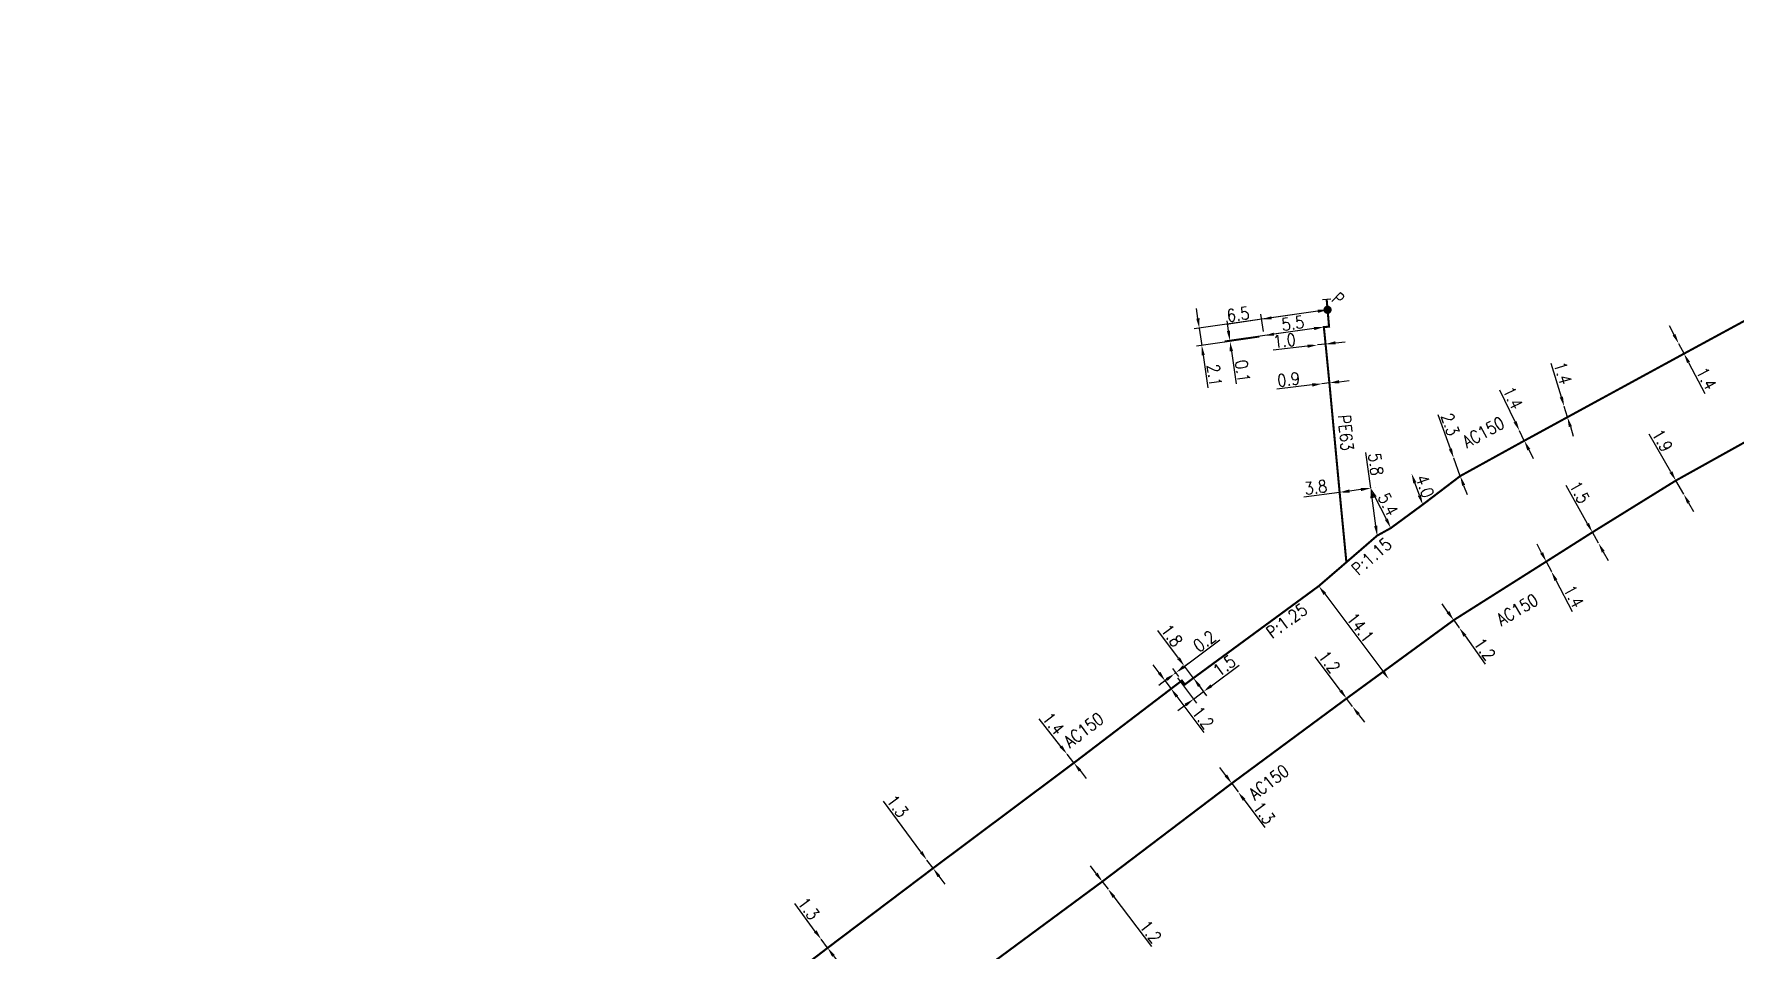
# Model space of a CAD drawing. Header units: millimetres. Extents: x 150998 to 151977, y 126997 to 128005.
# Drawn here: x 151291.6 to 151497.4, y 127889.3 to 128000.1 of the extents above; entities that cross this region are included whole.
import ezdxf
from ezdxf.enums import TextEntityAlignment as Align

# ---------------------------------------------------------------- set-up
doc = ezdxf.new("R2010")
doc.units = ezdxf.units.MM
doc.header["$PDMODE"] = 34
doc.linetypes.add('L_100_AP', pattern=[14, 10, -1.5, 1, -1.5])
doc.linetypes.add('L_100_PE', pattern=[14, 10, -1.5, 1, -1.5])
doc.layers.get('0').update_dxf_attribs({"linetype": 'CONTINUOUS'})
doc.layers.get('DEFPOINTS').update_dxf_attribs({"linetype": 'CONTINUOUS'})
for name, color, linetype in [('L_140', 3, 'CONTINUOUS'), ('L_300', 7, 'CONTINUOUS'), ('L_340', 7, 'CONTINUOUS')]:
    doc.layers.add(name, color=color, linetype=linetype)
doc.styles.add('G_ROMANS', font='ROMANS.SHX', dxfattribs={"width": 0.75})
doc.styles.get("Standard").update_dxf_attribs({"font": 'romans.shx', "width": 0.85})
doc.dimstyles.get("Standard").update_dxf_attribs({"dimtxt": 1.5, "dimasz": 1.2, "dimexe": 0.625, "dimexo": 0.625, "dimgap": 0.25, "dimtad": 1, "dimdec": 1, "dimzin": 0, "dimdsep": 46, "dimtxsty": 'Standard', "dimcen": -0.5, "dimadec": 0, "dimazin": 0, "dimtfac": 1, "dimtdec": 1, "dimtmove": 0, "dimatfit": 3, "dimfxl": 0, "dimtolj": 1, "dimtzin": 0, "dimarcsym": 0})

# ---------------------------------------------------------------- blocks, each defined once
blk = doc.blocks.new('*D206')
at = {"layer": 'DEFPOINTS', "color": 0, "linetype": 'Continuous', "transparency": 16777216}
for p in [(151386.91, 127890.49), (151386.91, 127890.49), (151387.68, 127889.44)]:
    blk.add_point(p, dxfattribs=at)
at = {"layer": 'L_140', "color": 0, "linetype": 'Continuous', "lineweight": -2, "transparency": 16777216}
for p, q in [((151386.19, 127891.45), (151383.7, 127894.82)), ((151387.68, 127889.44), (151386.91, 127890.49)), ((151388.4, 127888.48), (151389.11, 127887.52))]:
    blk.add_line(p, q, dxfattribs=at)
at = {"layer": 'L_140', "color": 0, "linetype": 'Continuous', "transparency": 16777216}
for points in [[(151386.35, 127891.57), (151386.03, 127891.33), (151386.91, 127890.49)], [(151388.56, 127888.6), (151388.24, 127888.36), (151387.68, 127889.44)]]:
    blk.add_solid(points, dxfattribs=at)
at = {"layer": 'L_140', "color": 0, "linetype": 'Continuous', "transparency": 16777216, "insert": (151385.39, 127894.21), "char_height": 1.5, "attachment_point": 5, "rotation": 306.5806}
blk.add_mtext('\\A1;1.3', dxfattribs=at)
blk = doc.blocks.new('*D207')
at = {"layer": 'DEFPOINTS', "color": 0, "linetype": 'Continuous', "transparency": 16777216}
for p in [(151399.7, 127900.09), (151399.7, 127900.09), (151400.45, 127899.09)]:
    blk.add_point(p, dxfattribs=at)
at = {"layer": 'L_140', "color": 0, "linetype": 'Continuous', "lineweight": -2, "transparency": 16777216}
for p, q in [((151398.99, 127901.06), (151394.45, 127907.22)), ((151400.45, 127899.09), (151399.7, 127900.09)), ((151401.16, 127898.12), (151401.87, 127897.16))]:
    blk.add_line(p, q, dxfattribs=at)
at = {"layer": 'L_140', "color": 0, "linetype": 'Continuous', "transparency": 16777216}
for points in [[(151399.15, 127901.18), (151398.83, 127900.94), (151399.7, 127900.09)], [(151401.32, 127898.24), (151401, 127898), (151400.45, 127899.09)]]:
    blk.add_solid(points, dxfattribs=at)
at = {"layer": 'L_140', "color": 0, "linetype": 'Continuous', "transparency": 16777216, "insert": (151396.14, 127906.61), "char_height": 1.5, "attachment_point": 5, "rotation": 306.4112}
blk.add_mtext('\\A1;1.3', dxfattribs=at)
blk = doc.blocks.new('*D208')
at = {"layer": 'DEFPOINTS', "color": 0, "linetype": 'Continuous', "transparency": 16777216}
for p in [(151429.69, 127922.66), (151429.69, 127922.66), (151430.57, 127921.82)]:
    blk.add_point(p, dxfattribs=at)
at = {"layer": 'L_140', "color": 0, "linetype": 'Continuous', "lineweight": -2, "transparency": 16777216}
for p, q in [((151430.81, 127923.5), (151435.17, 127926.75)), ((151430.19, 127922.32), (151429.48, 127923.28)), ((151429.69, 127922.66), (151429.85, 127922.78)), ((151428.73, 127921.94), (151427.77, 127921.23))]:
    blk.add_line(p, q, dxfattribs=at)
at = {"layer": 'L_140', "color": 0, "linetype": 'Continuous', "transparency": 16777216}
for points in [[(151430.69, 127923.66), (151430.93, 127923.34), (151429.85, 127922.78)], [(151428.61, 127922.1), (151428.85, 127921.78), (151429.69, 127922.66)]]:
    blk.add_solid(points, dxfattribs=at)
at = {"layer": 'L_140', "color": 0, "linetype": 'Continuous', "transparency": 16777216, "insert": (151433.3, 127926.6), "char_height": 1.5, "attachment_point": 5, "rotation": 36.7435}
blk.add_mtext('\\A1;0.2', dxfattribs=at)
blk = doc.blocks.new('*D209')
at = {"layer": 'DEFPOINTS', "color": 0, "linetype": 'Continuous', "transparency": 16777216}
for p in [(151429.69, 127922.66), (151431.97, 127922.12), (151431.99, 127919.58)]:
    blk.add_point(p, dxfattribs=at)
at = {"layer": 'L_140', "color": 0, "linetype": 'Continuous', "lineweight": -2, "transparency": 16777216}
for p, q in [((151434.15, 127921.2), (151437.51, 127923.7)), ((151430.06, 127922.16), (151432.36, 127919.08)), ((151432.34, 127921.62), (151433.56, 127919.98)), ((151431.03, 127918.86), (151430.07, 127918.15)), ((151431.99, 127919.58), (151433.19, 127920.48))]:
    blk.add_line(p, q, dxfattribs=at)
at = {"layer": 'L_140', "color": 0, "linetype": 'Continuous', "transparency": 16777216}
for points in [[(151434.03, 127921.36), (151434.27, 127921.04), (151433.19, 127920.48)], [(151430.91, 127919.02), (151431.15, 127918.7), (151431.99, 127919.58)]]:
    blk.add_solid(points, dxfattribs=at)
at = {"layer": 'L_140', "color": 0, "linetype": 'Continuous', "transparency": 16777216, "insert": (151435.71, 127923.61), "char_height": 1.5, "attachment_point": 5, "rotation": 36.7435}
blk.add_mtext('\\A1;1.5', dxfattribs=at)
blk = doc.blocks.new('*D210')
at = {"layer": 'DEFPOINTS', "color": 0, "linetype": 'Continuous', "transparency": 16777216}
for p in [(151428.54, 127921.8), (151429.69, 127922.66), (151430.57, 127921.82)]:
    blk.add_point(p, dxfattribs=at)
at = {"layer": 'L_140', "color": 0, "linetype": 'Continuous', "lineweight": -2, "transparency": 16777216}
for p, q in [((151427.82, 127922.76), (151427.1, 127923.72)), ((151429.19, 127922.29), (151428.04, 127921.43)), ((151428.54, 127921.8), (151429.25, 127920.84)), ((151430.07, 127921.45), (151428.75, 127920.46)), ((151429.97, 127919.88), (151433.22, 127915.52))]:
    blk.add_line(p, q, dxfattribs=at)
at = {"layer": 'L_140', "color": 0, "linetype": 'Continuous', "transparency": 16777216}
for points in [[(151427.98, 127922.88), (151427.66, 127922.64), (151428.54, 127921.8)], [(151430.13, 127920), (151429.81, 127919.76), (151429.25, 127920.84)]]:
    blk.add_solid(points, dxfattribs=at)
at = {"layer": 'L_140', "color": 0, "linetype": 'Continuous', "transparency": 16777216, "insert": (151433.13, 127917.32), "char_height": 1.5, "attachment_point": 5, "rotation": 306.7435}
blk.add_mtext('\\A1;1.2', dxfattribs=at)
blk = doc.blocks.new('*D212')
at = {"layer": 'DEFPOINTS', "color": 0, "linetype": 'Continuous', "transparency": 16777216}
for p in [(151420.94, 127897.48), (151421.63, 127896.57), (151421.63, 127896.57)]:
    blk.add_point(p, dxfattribs=at)
at = {"layer": 'L_140', "color": 0, "linetype": 'Continuous', "lineweight": -2, "transparency": 16777216}
for p, q in [((151420.21, 127898.44), (151419.49, 127899.4)), ((151420.94, 127897.48), (151421.63, 127896.57)), ((151422.35, 127895.61), (151426.89, 127889.61))]:
    blk.add_line(p, q, dxfattribs=at)
at = {"layer": 'L_140', "color": 0, "linetype": 'Continuous', "transparency": 16777216}
for points in [[(151420.37, 127898.56), (151420.05, 127898.32), (151420.94, 127897.48)], [(151422.51, 127895.73), (151422.19, 127895.49), (151421.63, 127896.57)]]:
    blk.add_solid(points, dxfattribs=at)
at = {"layer": 'L_140', "color": 0, "linetype": 'Continuous', "transparency": 16777216, "insert": (151426.79, 127891.4), "char_height": 1.5, "attachment_point": 5, "rotation": 307.0907}
blk.add_mtext('\\A1;1.2', dxfattribs=at)
blk = doc.blocks.new('*D214')
at = {"layer": 'DEFPOINTS', "color": 0, "linetype": 'Continuous', "transparency": 16777216}
for p in [(151436.61, 127909.37), (151437.38, 127908.33), (151437.38, 127908.33)]:
    blk.add_point(p, dxfattribs=at)
at = {"layer": 'L_140', "color": 0, "linetype": 'Continuous', "lineweight": -2, "transparency": 16777216}
for p, q in [((151435.89, 127910.33), (151435.17, 127911.29)), ((151436.61, 127909.37), (151437.38, 127908.33)), ((151438.1, 127907.37), (151440.61, 127904.01))]:
    blk.add_line(p, q, dxfattribs=at)
at = {"layer": 'L_140', "color": 0, "linetype": 'Continuous', "transparency": 16777216}
for points in [[(151436.05, 127910.45), (151435.73, 127910.21), (151436.61, 127909.37)], [(151438.26, 127907.49), (151437.94, 127907.25), (151437.38, 127908.33)]]:
    blk.add_solid(points, dxfattribs=at)
at = {"layer": 'L_140', "color": 0, "linetype": 'Continuous', "transparency": 16777216, "insert": (151440.52, 127905.8), "char_height": 1.5, "attachment_point": 5, "rotation": 306.7413}
blk.add_mtext('\\A1;1.3', dxfattribs=at)
blk = doc.blocks.new('*D215')
at = {"layer": 'DEFPOINTS', "color": 0, "linetype": 'Continuous', "transparency": 16777216}
for p in [(151450.51, 127919.65), (151451.23, 127918.69), (151451.23, 127918.69)]:
    blk.add_point(p, dxfattribs=at)
at = {"layer": 'L_140', "color": 0, "linetype": 'Continuous', "lineweight": -2, "transparency": 16777216}
for p, q in [((151449.79, 127920.61), (151446.72, 127924.69)), ((151451.23, 127918.69), (151450.51, 127919.65)), ((151451.95, 127917.73), (151452.67, 127916.77))]:
    blk.add_line(p, q, dxfattribs=at)
at = {"layer": 'L_140', "color": 0, "linetype": 'Continuous', "transparency": 16777216}
for points in [[(151449.95, 127920.73), (151449.63, 127920.49), (151450.51, 127919.65)], [(151452.11, 127917.85), (151451.79, 127917.61), (151451.23, 127918.69)]]:
    blk.add_solid(points, dxfattribs=at)
at = {"layer": 'L_140', "color": 0, "linetype": 'Continuous', "transparency": 16777216, "insert": (151448.42, 127924.09), "char_height": 1.5, "attachment_point": 5, "rotation": 306.9671}
blk.add_mtext('\\A1;1.2', dxfattribs=at)
blk = doc.blocks.new('*D216')
at = {"layer": 'DEFPOINTS', "color": 0, "linetype": 'Continuous', "transparency": 16777216}
for p in [(151447.15, 127933.27), (151455.63, 127922), (151455.63, 127922)]:
    blk.add_point(p, dxfattribs=at)
at = {"layer": 'L_140', "color": 0, "linetype": 'Continuous', "lineweight": -2, "transparency": 16777216}
blk.add_line((151447.87, 127932.31), (151454.9, 127922.96), dxfattribs=at)
at = {"layer": 'L_140', "color": 0, "linetype": 'Continuous', "transparency": 16777216}
for points in [[(151448.03, 127932.43), (151447.71, 127932.19), (151447.15, 127933.27)], [(151455.06, 127923.08), (151454.74, 127922.84), (151455.63, 127922)]]:
    blk.add_solid(points, dxfattribs=at)
at = {"layer": 'L_140', "color": 0, "linetype": 'Continuous', "transparency": 16777216, "insert": (151452.18, 127928.23), "char_height": 1.5, "attachment_point": 5, "rotation": 306.9671}
blk.add_mtext('\\A1;14.1', dxfattribs=at)
blk = doc.blocks.new('*D217')
at = {"layer": 'DEFPOINTS', "color": 0, "linetype": 'Continuous', "transparency": 16777216}
for p in [(151453.44, 127945.12), (151453.44, 127945.12), (151454.21, 127939.37)]:
    blk.add_point(p, dxfattribs=at)
at = {"layer": 'L_140', "color": 0, "linetype": 'Continuous', "lineweight": -2, "transparency": 16777216}
for p, q in [((151453.44, 127945.12), (151452.86, 127949.45)), ((151454.05, 127940.56), (151453.6, 127943.93)), ((151454.06, 127945.2), (151454.06, 127945.2)), ((151454.83, 127939.45), (151454.83, 127939.45))]:
    blk.add_line(p, q, dxfattribs=at)
at = {"layer": 'L_140', "color": 0, "linetype": 'Continuous', "transparency": 16777216}
for points in [[(151453.79, 127943.95), (151453.4, 127943.9), (151453.44, 127945.12)], [(151454.25, 127940.58), (151453.85, 127940.53), (151454.21, 127939.37)]]:
    blk.add_solid(points, dxfattribs=at)
at = {"layer": 'L_140', "color": 0, "linetype": 'Continuous', "transparency": 16777216, "insert": (151454.06, 127948.01), "char_height": 1.5, "attachment_point": 5, "rotation": 277.6408}
blk.add_mtext('\\A1;5.8', dxfattribs=at)
blk = doc.blocks.new('*D218')
at = {"layer": 'DEFPOINTS', "color": 0, "linetype": 'Continuous', "transparency": 16777216}
for p in [(151458.38, 127946.89), (151458.38, 127946.89), (151459.73, 127943.13)]:
    blk.add_point(p, dxfattribs=at)
at = {"layer": 'L_140', "color": 0, "linetype": 'Continuous', "lineweight": -2, "transparency": 16777216}
blk.add_line((151459.32, 127944.26), (151458.78, 127945.76), dxfattribs=at)
at = {"layer": 'L_140', "color": 0, "linetype": 'Continuous', "transparency": 16777216}
for points in [[(151458.97, 127945.83), (151458.59, 127945.69), (151458.38, 127946.89)], [(151459.51, 127944.32), (151459.13, 127944.19), (151459.73, 127943.13)]]:
    blk.add_solid(points, dxfattribs=at)
at = {"layer": 'L_140', "color": 0, "linetype": 'Continuous', "transparency": 16777216, "insert": (151459.99, 127945.35), "char_height": 1.5, "attachment_point": 5, "rotation": 289.7615}
blk.add_mtext('\\A1;4.0', dxfattribs=at)
blk = doc.blocks.new('*D219')
at = {"layer": 'DEFPOINTS', "color": 0, "linetype": 'Continuous', "transparency": 16777216}
for p in [(151463.49, 127948.75), (151463.49, 127948.75), (151464.27, 127946.59)]:
    blk.add_point(p, dxfattribs=at)
at = {"layer": 'L_140', "color": 0, "linetype": 'Continuous', "lineweight": -2, "transparency": 16777216}
for p, q in [((151463.08, 127949.88), (151461.58, 127953.99)), ((151464.27, 127946.59), (151463.49, 127948.75)), ((151464.68, 127945.46), (151465.1, 127944.34))]:
    blk.add_line(p, q, dxfattribs=at)
at = {"layer": 'L_140', "color": 0, "linetype": 'Continuous', "transparency": 16777216}
for points in [[(151463.26, 127949.95), (151462.89, 127949.81), (151463.49, 127948.75)], [(151464.87, 127945.53), (151464.5, 127945.4), (151464.27, 127946.59)]]:
    blk.add_solid(points, dxfattribs=at)
at = {"layer": 'L_140', "color": 0, "linetype": 'Continuous', "transparency": 16777216, "insert": (151463.06, 127952.84), "char_height": 1.5, "attachment_point": 5, "rotation": 290.0177}
blk.add_mtext('\\A1;2.3', dxfattribs=at)
blk = doc.blocks.new('*D220')
at = {"layer": 'DEFPOINTS', "color": 0, "linetype": 'Continuous', "transparency": 16777216}
for p in [(151471.44, 127952.08), (151471.44, 127952.08), (151472.03, 127950.87)]:
    blk.add_point(p, dxfattribs=at)
at = {"layer": 'L_140', "color": 0, "linetype": 'Continuous', "lineweight": -2, "transparency": 16777216}
for p, q in [((151470.91, 127953.16), (151469.05, 127956.98)), ((151472.03, 127950.87), (151471.44, 127952.08)), ((151472.56, 127949.79), (151473.08, 127948.71))]:
    blk.add_line(p, q, dxfattribs=at)
at = {"layer": 'L_140', "color": 0, "linetype": 'Continuous', "transparency": 16777216}
for points in [[(151471.09, 127953.25), (151470.73, 127953.07), (151471.44, 127952.08)], [(151472.74, 127949.88), (151472.38, 127949.7), (151472.03, 127950.87)]]:
    blk.add_solid(points, dxfattribs=at)
at = {"layer": 'L_140', "color": 0, "linetype": 'Continuous', "transparency": 16777216, "insert": (151470.62, 127956.05), "char_height": 1.5, "attachment_point": 5, "rotation": 295.9788}
blk.add_mtext('\\A1;1.4', dxfattribs=at)
blk = doc.blocks.new('*D221')
at = {"layer": 'DEFPOINTS', "color": 0, "linetype": 'Continuous', "transparency": 16777216}
for p in [(151476.86, 127955.01), (151476.86, 127955.01), (151477.25, 127953.72)]:
    blk.add_point(p, dxfattribs=at)
at = {"layer": 'L_140', "color": 0, "linetype": 'Continuous', "lineweight": -2, "transparency": 16777216}
for p, q in [((151476.51, 127956.16), (151475.28, 127960.23)), ((151477.25, 127953.72), (151476.86, 127955.01)), ((151477.6, 127952.57), (151477.95, 127951.43))]:
    blk.add_line(p, q, dxfattribs=at)
at = {"layer": 'L_140', "color": 0, "linetype": 'Continuous', "transparency": 16777216}
for points in [[(151476.7, 127956.22), (151476.32, 127956.1), (151476.86, 127955.01)], [(151477.79, 127952.63), (151477.41, 127952.52), (151477.25, 127953.72)]]:
    blk.add_solid(points, dxfattribs=at)
at = {"layer": 'L_140', "color": 0, "linetype": 'Continuous', "transparency": 16777216, "insert": (151476.68, 127959.06), "char_height": 1.5, "attachment_point": 5, "rotation": 286.8514}
blk.add_mtext('\\A1;1.4', dxfattribs=at)
blk = doc.blocks.new('*D222')
at = {"layer": 'DEFPOINTS', "color": 0, "linetype": 'Continuous', "transparency": 16777216}
for p in [(151463.48, 127929.14), (151464.15, 127928.21), (151464.15, 127928.21)]:
    blk.add_point(p, dxfattribs=at)
at = {"layer": 'L_140', "color": 0, "linetype": 'Continuous', "lineweight": -2, "transparency": 16777216}
for p, q in [((151462.78, 127930.12), (151462.08, 127931.1)), ((151463.48, 127929.14), (151464.15, 127928.21)), ((151464.85, 127927.23), (151467.28, 127923.82))]:
    blk.add_line(p, q, dxfattribs=at)
at = {"layer": 'L_140', "color": 0, "linetype": 'Continuous', "transparency": 16777216}
for points in [[(151462.95, 127930.24), (151462.62, 127930), (151463.48, 127929.14)], [(151465.01, 127927.35), (151464.68, 127927.12), (151464.15, 127928.21)]]:
    blk.add_solid(points, dxfattribs=at)
at = {"layer": 'L_140', "color": 0, "linetype": 'Continuous', "transparency": 16777216, "insert": (151467.23, 127925.62), "char_height": 1.5, "attachment_point": 5, "rotation": 305.5604}
blk.add_mtext('\\A1;1.2', dxfattribs=at)
blk = doc.blocks.new('*D223')
at = {"layer": 'DEFPOINTS', "color": 0, "linetype": 'Continuous', "transparency": 16777216}
for p in [(151474.68, 127936.23), (151475.3, 127935.03), (151475.3, 127935.03)]:
    blk.add_point(p, dxfattribs=at)
at = {"layer": 'L_140', "color": 0, "linetype": 'Continuous', "lineweight": -2, "transparency": 16777216}
for p, q in [((151474.12, 127937.29), (151473.57, 127938.35)), ((151474.68, 127936.23), (151475.3, 127935.03)), ((151475.86, 127933.97), (151477.82, 127930.2))]:
    blk.add_line(p, q, dxfattribs=at)
at = {"layer": 'L_140', "color": 0, "linetype": 'Continuous', "transparency": 16777216}
for points in [[(151474.3, 127937.38), (151473.94, 127937.2), (151474.68, 127936.23)], [(151476.03, 127934.06), (151475.68, 127933.87), (151475.3, 127935.03)]]:
    blk.add_solid(points, dxfattribs=at)
at = {"layer": 'L_140', "color": 0, "linetype": 'Continuous', "transparency": 16777216, "insert": (151478, 127932.01), "char_height": 1.5, "attachment_point": 5, "rotation": 297.5591}
blk.add_mtext('\\A1;1.4', dxfattribs=at)
blk = doc.blocks.new('*D224')
at = {"layer": 'DEFPOINTS', "color": 0, "linetype": 'Continuous', "transparency": 16777216}
for p in [(151480.27, 127939.78), (151481, 127938.47), (151481, 127938.47)]:
    blk.add_point(p, dxfattribs=at)
at = {"layer": 'L_140', "color": 0, "linetype": 'Continuous', "lineweight": -2, "transparency": 16777216}
for p, q in [((151479.69, 127940.82), (151477.11, 127945.45)), ((151481, 127938.47), (151480.27, 127939.78)), ((151480.82, 127940.08), (151480.82, 127940.08)), ((151481.55, 127938.77), (151481.55, 127938.77)), ((151481.59, 127937.42), (151482.17, 127936.37))]:
    blk.add_line(p, q, dxfattribs=at)
at = {"layer": 'L_140', "color": 0, "linetype": 'Continuous', "transparency": 16777216}
for points in [[(151479.86, 127940.92), (151479.52, 127940.73), (151480.27, 127939.78)], [(151481.76, 127937.51), (151481.41, 127937.32), (151481, 127938.47)]]:
    blk.add_solid(points, dxfattribs=at)
at = {"layer": 'L_140', "color": 0, "linetype": 'Continuous', "transparency": 16777216, "insert": (151478.71, 127944.63), "char_height": 1.5, "attachment_point": 5, "rotation": 299.0944}
blk.add_mtext('\\A1;1.5', dxfattribs=at)
blk = doc.blocks.new('*D225')
at = {"layer": 'DEFPOINTS', "color": 0, "linetype": 'Continuous', "transparency": 16777216}
for p in [(151490.37, 127946.04), (151491.32, 127944.39), (151491.32, 127944.39)]:
    blk.add_point(p, dxfattribs=at)
at = {"layer": 'L_140', "color": 0, "linetype": 'Continuous', "lineweight": -2, "transparency": 16777216}
for p, q in [((151489.77, 127947.08), (151487.14, 127951.66)), ((151491.32, 127944.39), (151490.37, 127946.04)), ((151491.92, 127943.35), (151492.51, 127942.31))]:
    blk.add_line(p, q, dxfattribs=at)
at = {"layer": 'L_140', "color": 0, "linetype": 'Continuous', "transparency": 16777216}
for points in [[(151489.95, 127947.18), (151489.6, 127946.98), (151490.37, 127946.04)], [(151492.09, 127943.45), (151491.74, 127943.25), (151491.32, 127944.39)]]:
    blk.add_solid(points, dxfattribs=at)
at = {"layer": 'L_140', "color": 0, "linetype": 'Continuous', "transparency": 16777216, "insert": (151488.74, 127950.89), "char_height": 1.5, "attachment_point": 5, "rotation": 299.8618}
blk.add_mtext('\\A1;1.9', dxfattribs=at)
blk = doc.blocks.new('*D228')
at = {"layer": 'DEFPOINTS', "color": 0, "linetype": 'Continuous', "transparency": 16777216}
for p in [(151449.67, 127944.61), (151453.44, 127945.12), (151453.44, 127945.12)]:
    blk.add_point(p, dxfattribs=at)
at = {"layer": 'L_140', "color": 0, "linetype": 'Continuous', "lineweight": -2, "transparency": 16777216}
for p, q in [((151449.67, 127944.61), (151445.34, 127944.03)), ((151452.25, 127944.96), (151450.86, 127944.77))]:
    blk.add_line(p, q, dxfattribs=at)
at = {"layer": 'L_140', "color": 0, "linetype": 'Continuous', "transparency": 16777216}
for points in [[(151450.83, 127944.97), (151450.89, 127944.57), (151449.67, 127944.61)], [(151452.22, 127945.15), (151452.27, 127944.76), (151453.44, 127945.12)]]:
    blk.add_solid(points, dxfattribs=at)
at = {"layer": 'L_140', "color": 0, "linetype": 'Continuous', "transparency": 16777216, "insert": (151446.78, 127945.23), "char_height": 1.5, "attachment_point": 5, "rotation": 7.6408}
blk.add_mtext('\\A1;3.8', dxfattribs=at)
blk = doc.blocks.new('*D229')
at = {"layer": 'DEFPOINTS', "color": 0, "linetype": 'Continuous', "transparency": 16777216}
for p in [(151448.21, 127966.72), (151432.98, 127962.41), (151440.54, 127963.5)]:
    blk.add_point(p, dxfattribs=at)
at = {"layer": 'L_300', "color": 0, "linetype": 'Continuous', "lineweight": -2, "transparency": 16777216}
for p, q in [((151447.59, 127966.63), (151432.06, 127964.4)), ((151432.51, 127965.68), (151432.34, 127966.86)), ((151432.68, 127964.49), (151432.98, 127962.41)), ((151439.92, 127963.41), (151432.36, 127962.32)), ((151433.15, 127961.22), (151433.72, 127957.26))]:
    blk.add_line(p, q, dxfattribs=at)
at = {"layer": 'L_300', "color": 0, "linetype": 'Continuous', "transparency": 16777216}
for points in [[(151432.71, 127965.71), (151432.31, 127965.65), (151432.68, 127964.49)], [(151433.35, 127961.25), (151432.95, 127961.19), (151432.98, 127962.41)]]:
    blk.add_solid(points, dxfattribs=at)
at = {"layer": 'L_300', "color": 0, "linetype": 'Continuous', "transparency": 16777216, "insert": (151434.51, 127958.79), "char_height": 1.5, "attachment_point": 5, "rotation": 278.1656}
blk.add_mtext('\\A1;2.1', dxfattribs=at)
blk = doc.blocks.new('*D230')
at = {"layer": 'DEFPOINTS', "color": 0, "linetype": 'Continuous', "transparency": 16777216}
for p in [(151448.21, 127966.72), (151440.24, 127965.57), (151440.54, 127963.5)]:
    blk.add_point(p, dxfattribs=at)
at = {"layer": 'L_300', "color": 0, "linetype": 'Continuous', "lineweight": -2, "transparency": 16777216}
for p, q in [((151440.45, 127964.11), (151440.15, 127966.19)), ((151447.02, 127966.55), (151441.43, 127965.74)), ((151440.24, 127965.57), (151435.98, 127964.96))]:
    blk.add_line(p, q, dxfattribs=at)
at = {"layer": 'L_300', "color": 0, "linetype": 'Continuous', "transparency": 16777216}
for points in [[(151441.4, 127965.94), (151441.46, 127965.55), (151440.24, 127965.57)], [(151446.99, 127966.74), (151447.05, 127966.35), (151448.21, 127966.72)]]:
    blk.add_solid(points, dxfattribs=at)
at = {"layer": 'L_300', "color": 0, "linetype": 'Continuous', "transparency": 16777216, "insert": (151437.37, 127966.17), "char_height": 1.5, "attachment_point": 5, "rotation": 8.1656}
blk.add_mtext('\\A1;6.5', dxfattribs=at)
blk = doc.blocks.new('*D231')
at = {"layer": 'DEFPOINTS', "color": 0, "linetype": 'Continuous', "transparency": 16777216}
for p in [(151447.76, 127964.63), (151436.39, 127962.9), (151440.54, 127963.5)]:
    blk.add_point(p, dxfattribs=at)
at = {"layer": 'L_140', "color": 0, "linetype": 'Continuous', "lineweight": -2, "transparency": 16777216}
for p, q in [((151447.14, 127964.54), (151435.76, 127962.91)), ((151436.21, 127964.19), (151436.04, 127965.38)), ((151439.92, 127963.41), (151435.78, 127962.81)), ((151436.38, 127963), (151436.39, 127962.9)), ((151436.57, 127961.71), (151437.13, 127957.75))]:
    blk.add_line(p, q, dxfattribs=at)
at = {"layer": 'L_140', "color": 0, "linetype": 'Continuous', "transparency": 16777216}
for points in [[(151436.41, 127964.22), (151436.01, 127964.16), (151436.38, 127963)], [(151436.76, 127961.74), (151436.37, 127961.68), (151436.39, 127962.9)]]:
    blk.add_solid(points, dxfattribs=at)
at = {"layer": 'L_140', "color": 0, "linetype": 'Continuous', "transparency": 16777216, "insert": (151437.92, 127959.28), "char_height": 1.5, "attachment_point": 5, "rotation": 278.1656}
blk.add_mtext('\\A1;0.1', dxfattribs=at)
blk = doc.blocks.new('*D232')
at = {"layer": 'DEFPOINTS', "color": 0, "linetype": 'Continuous', "transparency": 16777216}
for p in [(151447.76, 127964.63), (151440.53, 127963.59), (151440.54, 127963.5)]:
    blk.add_point(p, dxfattribs=at)
at = {"layer": 'L_140', "color": 0, "linetype": 'Continuous', "lineweight": -2, "transparency": 16777216}
for p, q in [((151440.45, 127964.11), (151440.44, 127964.21)), ((151446.57, 127964.46), (151441.71, 127963.76))]:
    blk.add_line(p, q, dxfattribs=at)
at = {"layer": 'L_140', "color": 0, "linetype": 'Continuous', "transparency": 16777216}
for points in [[(151441.69, 127963.96), (151441.74, 127963.57), (151440.53, 127963.59)], [(151446.54, 127964.66), (151446.6, 127964.26), (151447.76, 127964.63)]]:
    blk.add_solid(points, dxfattribs=at)
at = {"layer": 'L_140', "color": 0, "linetype": 'Continuous', "transparency": 16777216, "insert": (151444, 127965.1), "char_height": 1.5, "attachment_point": 5, "rotation": 8.1656}
blk.add_mtext('\\A1;5.5', dxfattribs=at)
blk = doc.blocks.new('*D233')
at = {"layer": 'DEFPOINTS', "color": 0, "linetype": 'Continuous', "transparency": 16777216}
for p in [(151447.53, 127957.76), (151447.53, 127957.76), (151448.43, 127957.87)]:
    blk.add_point(p, dxfattribs=at)
at = {"layer": 'L_140', "color": 0, "linetype": 'Continuous', "lineweight": -2, "transparency": 16777216}
for p, q in [((151448.43, 127957.87), (151447.53, 127957.76)), ((151449.62, 127958.01), (151450.81, 127958.15)), ((151446.34, 127957.62), (151442.06, 127957.12))]:
    blk.add_line(p, q, dxfattribs=at)
at = {"layer": 'L_140', "color": 0, "linetype": 'Continuous', "transparency": 16777216}
for points in [[(151446.32, 127957.82), (151446.37, 127957.42), (151447.53, 127957.76)], [(151449.6, 127958.21), (151449.64, 127957.81), (151448.43, 127957.87)]]:
    blk.add_solid(points, dxfattribs=at)
at = {"layer": 'L_140', "color": 0, "linetype": 'Continuous', "transparency": 16777216, "insert": (151443.49, 127958.29), "char_height": 1.5, "attachment_point": 5, "rotation": 6.7399}
blk.add_mtext('\\A1;0.9', dxfattribs=at)
blk = doc.blocks.new('*D234')
at = {"layer": 'DEFPOINTS', "color": 0, "linetype": 'Continuous', "transparency": 16777216}
for p in [(151446.98, 127962.46), (151446.98, 127962.46), (151447.97, 127962.57)]:
    blk.add_point(p, dxfattribs=at)
at = {"layer": 'L_140', "color": 0, "linetype": 'Continuous', "lineweight": -2, "transparency": 16777216}
for p, q in [((151445.79, 127962.31), (151441.63, 127961.82)), ((151447.97, 127962.57), (151446.98, 127962.46)), ((151449.16, 127962.71), (151450.36, 127962.86))]:
    blk.add_line(p, q, dxfattribs=at)
at = {"layer": 'L_140', "color": 0, "linetype": 'Continuous', "transparency": 16777216}
for points in [[(151445.76, 127962.51), (151445.81, 127962.12), (151446.98, 127962.46)], [(151449.14, 127962.91), (151449.19, 127962.52), (151447.97, 127962.57)]]:
    blk.add_solid(points, dxfattribs=at)
at = {"layer": 'L_140', "color": 0, "linetype": 'Continuous', "transparency": 16777216, "insert": (151442.99, 127962.99), "char_height": 1.5, "attachment_point": 5, "rotation": 6.7466}
blk.add_mtext('\\A1;1.0', dxfattribs=at)
blk = doc.blocks.new('L_340_07')
at = {"color": 0, "linetype": 'Continuous', "const_width": 0.25, "flags": 128}
blk.add_lwpolyline([(0, 0), (1.25, 0)], dxfattribs=at)
at = {"color": 0, "linetype": 'Continuous', "flags": 128}
blk.add_lwpolyline([(1.25, -0.5), (1.25, 0.5)], dxfattribs=at)
at = {"color": 0, "linetype": 'Continuous', "style": 'G_ROMANS', "width": 0.75, "flags": 3}
for tag, p in [('DEF_LEG', (0.72, -3.47)), ('DEF_COUP', (0.72, -5.97)), ('DEF_TYPE', (0.72, -8.47))]:
    blk.add_attdef(tag, text='', height=1.2, dxfattribs=at).set_placement(p, align=Align.MIDDLE)
blk = doc.blocks.new('L_300_12')
at = {"color": 0, "linetype": 'Continuous', "const_width": 0.497, "flags": 128}
blk.add_lwpolyline([(-0.25, 0, 1), (0.25, 0, 1)], format="xyb", close=True, dxfattribs=at)
at = {"color": 0, "linetype": 'Continuous', "style": 'G_ROMANS', "width": 0.75}
blk.add_text('P', height=1.5, dxfattribs=at).set_placement((0, 1.85), align=Align.MIDDLE)
at = {"color": 0, "linetype": 'Continuous', "style": 'G_ROMANS', "width": 0.75, "flags": 3}
for tag, p in [('DEF_LEG', (0, -5)), ('DEF_COUP', (0, -7.5)), ('DEF_TYPE', (0, -10))]:
    blk.add_attdef(tag, text='', height=1.2, dxfattribs=at).set_placement(p, align=Align.MIDDLE)
blk = doc.blocks.new('*D235')
at = {"layer": 'DEFPOINTS', "color": 0, "linetype": 'Continuous', "transparency": 16777216}
for p in [(151490.71, 127962.65), (151490.71, 127962.65), (151491.36, 127961.41)]:
    blk.add_point(p, dxfattribs=at)
at = {"layer": 'L_140', "color": 0, "linetype": 'Continuous', "lineweight": -2, "transparency": 16777216}
for p, q in [((151490.15, 127963.71), (151489.59, 127964.77)), ((151490.71, 127962.65), (151491.36, 127961.41)), ((151491.92, 127960.35), (151493.9, 127956.59))]:
    blk.add_line(p, q, dxfattribs=at)
at = {"layer": 'L_140', "color": 0, "linetype": 'Continuous', "transparency": 16777216}
for points in [[(151490.32, 127963.8), (151489.97, 127963.62), (151490.71, 127962.65)], [(151492.09, 127960.44), (151491.74, 127960.26), (151491.36, 127961.41)]]:
    blk.add_solid(points, dxfattribs=at)
at = {"layer": 'L_140', "color": 0, "linetype": 'Continuous', "transparency": 16777216, "insert": (151494.07, 127958.4), "char_height": 1.5, "attachment_point": 5, "rotation": 297.7882}
blk.add_mtext('\\A1;1.4', dxfattribs=at)
blk = doc.blocks.new('*D932')
at = {"layer": 'DEFPOINTS', "color": 0, "linetype": 'Continuous', "transparency": 16777216}
for p in [(151416.67, 127912.91), (151416.67, 127912.91), (151417.5, 127911.85)]:
    blk.add_point(p, dxfattribs=at)
at = {"layer": 'L_140', "color": 0, "linetype": 'Continuous', "lineweight": -2, "transparency": 16777216}
for p, q in [((151415.92, 127913.85), (151413.29, 127917.19)), ((151417.5, 127911.85), (151416.67, 127912.91)), ((151418.25, 127910.91), (151418.99, 127909.97))]:
    blk.add_line(p, q, dxfattribs=at)
at = {"layer": 'L_140', "color": 0, "linetype": 'Continuous', "transparency": 16777216}
for points in [[(151416.08, 127913.98), (151415.77, 127913.73), (151416.67, 127912.91)], [(151418.4, 127911.03), (151418.09, 127910.79), (151417.5, 127911.85)]]:
    blk.add_solid(points, dxfattribs=at)
at = {"layer": 'L_140', "color": 0, "linetype": 'Continuous', "transparency": 16777216, "insert": (151415.02, 127916.61), "char_height": 1.5, "attachment_point": 5, "rotation": 308.2941}
blk.add_mtext('\\A1;1.4', dxfattribs=at)
blk = doc.blocks.new('*D933')
at = {"layer": 'DEFPOINTS', "color": 0, "linetype": 'Continuous', "transparency": 16777216}
for p in [(151430.89, 127923.56), (151429.69, 127922.66), (151431.97, 127922.12)]:
    blk.add_point(p, dxfattribs=at)
at = {"layer": 'L_140', "color": 0, "linetype": 'Continuous', "lineweight": -2, "transparency": 16777216}
for p, q in [((151430.17, 127924.52), (151427.67, 127927.88)), ((151430.19, 127923.04), (151431.39, 127923.93)), ((151431.97, 127922.12), (151430.89, 127923.56)), ((151432.69, 127921.15), (151433.4, 127920.19))]:
    blk.add_line(p, q, dxfattribs=at)
at = {"layer": 'L_140', "color": 0, "linetype": 'Continuous', "transparency": 16777216}
for points in [[(151430.33, 127924.64), (151430.01, 127924.4), (151430.89, 127923.56)], [(151432.85, 127921.27), (151432.53, 127921.04), (151431.97, 127922.12)]]:
    blk.add_solid(points, dxfattribs=at)
at = {"layer": 'L_140', "color": 0, "linetype": 'Continuous', "transparency": 16777216, "insert": (151429.36, 127927.28), "char_height": 1.5, "attachment_point": 5, "rotation": 306.7435}
blk.add_mtext('\\A1;1.8', dxfattribs=at)
blk = doc.blocks.new('*D934')
at = {"layer": 'DEFPOINTS', "color": 0, "linetype": 'Continuous', "transparency": 16777216}
for p in [(151453.44, 127945.12), (151453.44, 127945.12), (151455.87, 127940.29)]:
    blk.add_point(p, dxfattribs=at)
at = {"layer": 'L_140', "color": 0, "linetype": 'Continuous', "lineweight": -2, "transparency": 16777216}
blk.add_line((151455.33, 127941.37), (151453.98, 127944.04), dxfattribs=at)
at = {"layer": 'L_140', "color": 0, "linetype": 'Continuous', "transparency": 16777216}
for points in [[(151454.15, 127944.13), (151453.8, 127943.95), (151453.44, 127945.12)], [(151455.5, 127941.46), (151455.15, 127941.28), (151455.87, 127940.29)]]:
    blk.add_solid(points, dxfattribs=at)
at = {"layer": 'L_140', "color": 0, "linetype": 'Continuous', "transparency": 16777216, "insert": (151455.54, 127943.15), "char_height": 1.5, "attachment_point": 5, "rotation": 296.7406}
blk.add_mtext('\\A1;5.4', dxfattribs=at)

msp = doc.modelspace()

# ---------------------------------------------------------------- linework, layer by layer
at = {"layer": 'L_140', "linetype": 'L_100_AP', "flags": 128}
msp.add_lwpolyline([(151118.6, 127802.75, 0.25, 0.25, 0), (151120.44, 127803.12, 0.25, 0.25, 0), (151128.75, 127804.63, 0.25, 0.25, 0), (151143.71, 127807.53, 0.25, 0.25, 0), (151155.97, 127809.88, 0.25, 0.25, 0), (151180.91, 127814.37, 0.25, 0.25, 0), (151203.17, 127818.46, 0.25, 0.25, 0), (151203.17, 127818.46, 0.25, 0.25, 0), (151219.26, 127821.54, 0.25, 0.25, 0), (151233.36, 127824.11, 0.25, 0.25, 0), (151250.4, 127827.37, 0.25, 0.25, 0), (151269.42, 127830.69, 0.25, 0.25, 0), (151286.93, 127833.9, 0.25, 0.25, 0), (151298.48, 127835.84, 0.25, 0.25, 0), (151309.79, 127837.78, 0.25, 0.25, 0), (151330.2, 127841.91, 0.25, 0.25, 0), (151334.85, 127843.14, 0.25, 0.25, 0), (151335.58, 127843.32, 0.25, 0.25, 0), (151336.55, 127843.56, 0.25, 0.25, 0), (151337.07, 127843.5, 0.25, 0.25, 0), (151348.42, 127847.82, 0.25, 0.25, 0), (151348.75, 127847.95, 0.25, 0.25, 0), (151349.75, 127848.35, 0.25, 0.25, 0), (151354.18, 127850.3, 0.25, 0.25, 0), (151373.85, 127862.39, 0.25, 0.25, 0), (151384.25, 127870.05, 0.25, 0.25, 0), (151393.78, 127877.22, 0.25, 0.25, 0), (151406.93, 127887.13, 0.25, 0.25, 0), (151420.94, 127897.48, 0.25, 0.25, 0), (151436.61, 127909.37, 0.25, 0.25, 0), (151450.51, 127919.65, 0.25, 0.25, 0), (151463.48, 127929.14, 0.25, 0.25, 0), (151474.68, 127936.23, 0.25, 0.25, 0), (151480.27, 127939.78, 0.25, 0.25, 0), (151490.37, 127946.04, 0.25, 0.25, 0), (151500.39, 127951.62, 0.25, 0.25, 0), (151515.08, 127959.61, 0.25, 0.25, 0), (151529.23, 127967.4, 0.25, 0.25, 0), (151556.34, 127981.13, 0.25, 0.25, 0), (151570.86, 127985.78, 0.25, 0.25, 0), (151579.25, 127987.95, 0.25, 0.25, 0), (151580.6, 127988.32, 0.25, 0.25, 0), (151581.39, 127988.49, 0.25, 0.25, 0), (151581.35, 127988.73, 0.25, 0.25, 0), (151582.37, 127988.95, 0.25, 0.25, 0), (151584.28, 127989.36, 0.25, 0.25, 0), (151584.28, 127989.36, 0.25, 0.25, 0), (151602.99, 127992.77, 0.25, 0.25, 0), (151640.33, 127999.4, 0.25, 0.25, 0), (151643.27, 128000, 0, 0, 0)], format="xyseb", dxfattribs=at)
at = {"layer": 'L_140', "linetype": 'L_100_AP'}
msp.add_lwpolyline([(151504.82, 127968.72, 0.25, 0.25, 0), (151491.36, 127961.41, 0.25, 0.25, 0), (151477.25, 127953.72, 0.25, 0.25, 0), (151472.03, 127950.87, 0.25, 0.25, 0), (151464.27, 127946.59, 0.25, 0.25, 0), (151459.73, 127943.13, 0.25, 0.25, 0), (151455.87, 127940.29, 0.25, 0.25, 0), (151454.21, 127939.37, 0.25, 0.25, 0), (151450.49, 127936.15, 0.25, 0.25, 0), (151447.15, 127933.27, 0.25, 0.25, 0), (151431.97, 127922.12, 0.25, 0.25, 0), (151430.93, 127921.34, 0.25, 0.25, 0), (151430.57, 127921.82, 0.25, 0.25, 0), (151430.57, 127921.82, 0.25, 0.25, 0), (151417.5, 127911.85, 0.25, 0.25, 0), (151400.45, 127899.09, 0.25, 0.25, 0), (151387.68, 127889.44, 0.25, 0.25, 0), (151370.33, 127876.15, 0.25, 0.25, 0)], format="xyseb", dxfattribs=at)
at = {"layer": 'L_140', "linetype": 'L_100_PE', "flags": 128}
msp.add_lwpolyline([(151448.21, 127966.72, 0.25, 0.25, 0), (151448.39, 127964.68, 0.25, 0.25, 0), (151447.76, 127964.63, 0.25, 0.25, 0), (151447.97, 127962.57, 0.25, 0.25, 0), (151448.43, 127957.87, 0.25, 0.25, 0), (151449.67, 127944.61, 0.25, 0.25, 0), (151450.49, 127936.15, 0, 0, 0)], format="xyseb", dxfattribs=at)

# ---------------------------------------------------------------- block references
at = {"layer": 'L_300', "rotation": 316.4269995471317}
msp.add_blockref('L_300_12', (151448.21, 127966.72), dxfattribs=at)
at = {"layer": 'L_340', "rotation": 94.98856306567747}
msp.add_blockref('L_340_07', (151448.21, 127966.72), dxfattribs=at)

# ---------------------------------------------------------------- texts
at = {"layer": 'L_140', "linetype": 'Continuous', "width": 0.85}
for s, rotation, p in [('PE63', 275.3552, (151450.41, 127951.82)), ('AC150', 28.7568, (151467.07, 127951.9)), ('AC150', 30.5483, (151471.17, 127930.41)), ('AC150', 37.4681, (151418.68, 127915.83)), ('AC150', 37.6507, (151441.09, 127909.52))]:
    msp.add_text(s, height=1.5, rotation=rotation, dxfattribs=at).set_placement(p, align=Align.MIDDLE)
at = {"layer": 'L_140', "linetype": 'Continuous', "char_height": 1.5}
for s, insert, attachment_point, rotation in [('\\A1;P:1.15', (151451.94, 127934.49), 7, 40.8283), ('\\A1;P:1.25', (151445.92, 127930.08), 9, 36.3027)]:
    msp.add_mtext(s, dxfattribs=dict(at, insert=insert, attachment_point=attachment_point, rotation=rotation))

# ---------------------------------------------------------------- dimensions: what is measured, and where the dimension line sits
at = {"layer": 'L_140', "linetype": 'Continuous'}
dim = msp.add_linear_dim(base=(151440.53, 127963.59), p1=(151447.76, 127964.63), p2=(151440.54, 127963.5), angle=8.1656, text='5.5', dimstyle='Standard', dxfattribs=at)
dim.commit()
dim.dimension.update_dxf_attribs({"geometry": '*D232', "text_midpoint": (151444.14, 127964.11), "dimtype": 160})
for base, p1, p2, angle, picture, middle in [((151436.39, 127962.9), (151447.76, 127964.63), (151440.54, 127963.5), 98.1656, '*D231', (151436.93, 127959.14)), ((151446.98, 127962.46), (151447.97, 127962.57), (151446.98, 127962.46), 6.7466, '*D234', (151443.11, 127962)), ((151490.71, 127962.65), (151491.36, 127961.41), (151490.71, 127962.65), 297.7882, '*D235', (151493.19, 127957.94)), ((151476.86, 127955.01), (151477.25, 127953.72), (151476.86, 127955.01), 286.8514, '*D221', (151475.72, 127958.77)), ((151447.53, 127957.76), (151448.43, 127957.87), (151447.53, 127957.76), 6.7399, '*D233', (151443.61, 127957.3)), ((151471.44, 127952.08), (151472.03, 127950.87), (151471.44, 127952.08), 295.9788, '*D220', (151469.72, 127955.61)), ((151463.49, 127948.75), (151464.27, 127946.59), (151463.49, 127948.75), 290.0177, '*D219', (151462.12, 127952.5)), ((151491.32, 127944.39), (151490.37, 127946.04), (151491.32, 127944.39), 119.8618, '*D225', (151487.87, 127950.39)), ((151453.44, 127945.12), (151454.21, 127939.37), (151453.44, 127945.12), 277.6408, '*D217', (151453.07, 127947.88)), ((151453.44, 127945.12), (151449.67, 127944.61), (151453.44, 127945.12), 187.6408, '*D228', (151446.91, 127944.24)), ((151458.38, 127946.89), (151459.73, 127943.13), (151458.38, 127946.89), 289.7615, '*D218', (151459.05, 127945.01)), ((151481, 127938.47), (151480.27, 127939.78), (151481, 127938.47), 119.0944, '*D224', (151477.84, 127944.15)), ((151453.44, 127945.12), (151455.87, 127940.29), (151453.44, 127945.12), 296.7406, '*D934', (151454.65, 127942.7)), ((151475.3, 127935.03), (151474.68, 127936.23), (151475.3, 127935.03), 117.5591, '*D223', (151477.12, 127931.55)), ((151455.63, 127922), (151447.15, 127933.27), (151455.63, 127922), 126.9671, '*D216', (151451.39, 127927.63)), ((151464.15, 127928.21), (151463.48, 127929.14), (151464.15, 127928.21), 125.5604, '*D222', (151466.41, 127925.04)), ((151430.89, 127923.56), (151431.97, 127922.12), (151429.69, 127922.66), 306.7435, '*D933', (151428.56, 127926.68)), ((151429.69, 127922.66), (151430.57, 127921.82), (151429.69, 127922.66), 36.7435, '*D208', (151433.9, 127925.8)), ((151431.99, 127919.58), (151431.97, 127922.12), (151429.69, 127922.66), 36.7435, '*D209', (151436.31, 127922.81)), ((151451.23, 127918.69), (151450.51, 127919.65), (151451.23, 127918.69), 126.9671, '*D215', (151447.62, 127923.49)), ((151428.54, 127921.8), (151430.57, 127921.82), (151429.69, 127922.66), 306.7435, '*D210', (151432.33, 127916.72)), ((151416.67, 127912.91), (151417.5, 127911.85), (151416.67, 127912.91), 308.2941, '*D932', (151414.24, 127915.99)), ((151437.38, 127908.33), (151436.61, 127909.37), (151437.38, 127908.33), 126.7413, '*D214', (151439.71, 127905.21)), ((151399.7, 127900.09), (151400.45, 127899.09), (151399.7, 127900.09), 306.4112, '*D207', (151395.33, 127906.02)), ((151421.63, 127896.57), (151420.94, 127897.48), (151421.63, 127896.57), 127.0907, '*D212', (151425.99, 127890.8)), ((151386.91, 127890.49), (151387.68, 127889.44), (151386.91, 127890.49), 306.5806, '*D206', (151384.59, 127893.62))]:
    dim = msp.add_linear_dim(base=base, p1=p1, p2=p2, angle=angle, dimstyle='Standard', dxfattribs=at)
    dim.commit()
    dim.dimension.update_dxf_attribs({"geometry": picture, "text_midpoint": middle, "dimtype": 160})
at = {"layer": 'L_300', "linetype": 'Continuous'}
dim = msp.add_linear_dim(base=(151432.98, 127962.41), p1=(151448.21, 127966.72), p2=(151440.54, 127963.5), angle=98.1656, dimstyle='Standard', dxfattribs=at)
dim.commit()
dim.dimension.update_dxf_attribs({"geometry": '*D229', "text_midpoint": (151433.52, 127958.65), "dimtype": 160})
dim = msp.add_linear_dim(base=(151440.24, 127965.57), p1=(151448.21, 127966.72), p2=(151440.54, 127963.5), angle=8.1656, text='6.5', dimstyle='Standard', dxfattribs=at)
dim.commit()
dim.dimension.update_dxf_attribs({"geometry": '*D230', "text_midpoint": (151437.52, 127965.18), "dimtype": 160})

doc.saveas('drawing.dxf')
